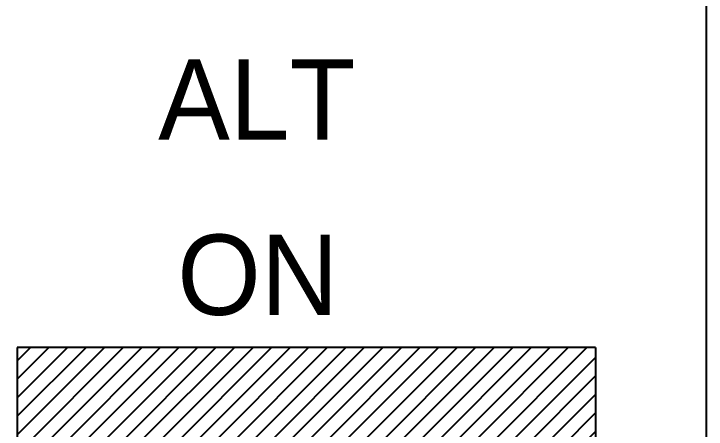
# Model space of a CAD drawing. Extents: x -442948 to -439736, y 420528 to 424220.
# Drawn here: x -441859 to -441356, y 423606 to 423908 of the extents above; entities that cross this region are included whole.
import ezdxf

# ---------------------------------------------------------------- set-up
doc = ezdxf.new("R2010")
doc.units = 0
doc.layers.add('YAZI', color=3, linetype='Continuous')

# ---------------------------------------------------------------- blocks, each defined once
blk = doc.blocks.new('FEFEFFEFE')
at = {"true_color": 0x58ba48}
h = blk.add_hatch(dxfattribs=at)
h.set_pattern_fill('ANSI31', color=85, scale=3)
h.paths.add_polyline_path([(-441436.16, 423665.81), (-441856.17, 423665.81), (-441856.17, 422965.81), (-441436.16, 422965.81)])
h.paths.add_polyline_path([(-441773.4, 423567.31, -1), (-441763.4, 423567.31, -1)], flags=16)
h.paths.add_polyline_path([(-441773.4, 423596.31, -1), (-441763.4, 423596.31, -1)], flags=16)
h.paths.add_polyline_path([(-441518.94, 423567.31, -1), (-441528.94, 423567.31, -1)], flags=16)
h.paths.add_polyline_path([(-441528.94, 423596.31, -1), (-441518.94, 423596.31, -1)], flags=16)
h.paths.add_polyline_path([(-441752.17, 423122.81, -1), (-441760.17, 423122.81, -1)], flags=16)
h.paths.add_polyline_path([(-441787.17, 423122.81, -1), (-441795.17, 423122.81, -1)], flags=16)
h.paths.add_polyline_path([(-441532.16, 423122.81, -1), (-441540.16, 423122.81, -1)], flags=16)
h.paths.add_polyline_path([(-441497.16, 423122.81, -1), (-441505.16, 423122.81, -1)], flags=16)
for p, q in [((-441436.16, 423665.81), (-441856.17, 423665.81)), ((-441856.17, 423665.81), (-441856.17, 422965.81)), ((-441436.16, 423665.81), (-441436.16, 422965.81))]:
    blk.add_line(p, q)

msp = doc.modelspace()

# ---------------------------------------------------------------- linework, layer by layer
msp.add_lwpolyline([(-442113.95, 424094.38), (-441356.04, 424094.38), (-441356.04, 420528.11), (-442113.95, 420528.11)], close=True)

# ---------------------------------------------------------------- block references
msp.add_blockref('FEFEFFEFE', (-0.19, 0))

# ---------------------------------------------------------------- texts
at = {"layer": 'YAZI'}
for s, p in [('ALT', (-441754.03, 423816.84)), ('ON', (-441740.17, 423689.53))]:
    msp.add_text(s, height=58.39, dxfattribs=at).set_placement(p)

doc.saveas('drawing.dxf')
